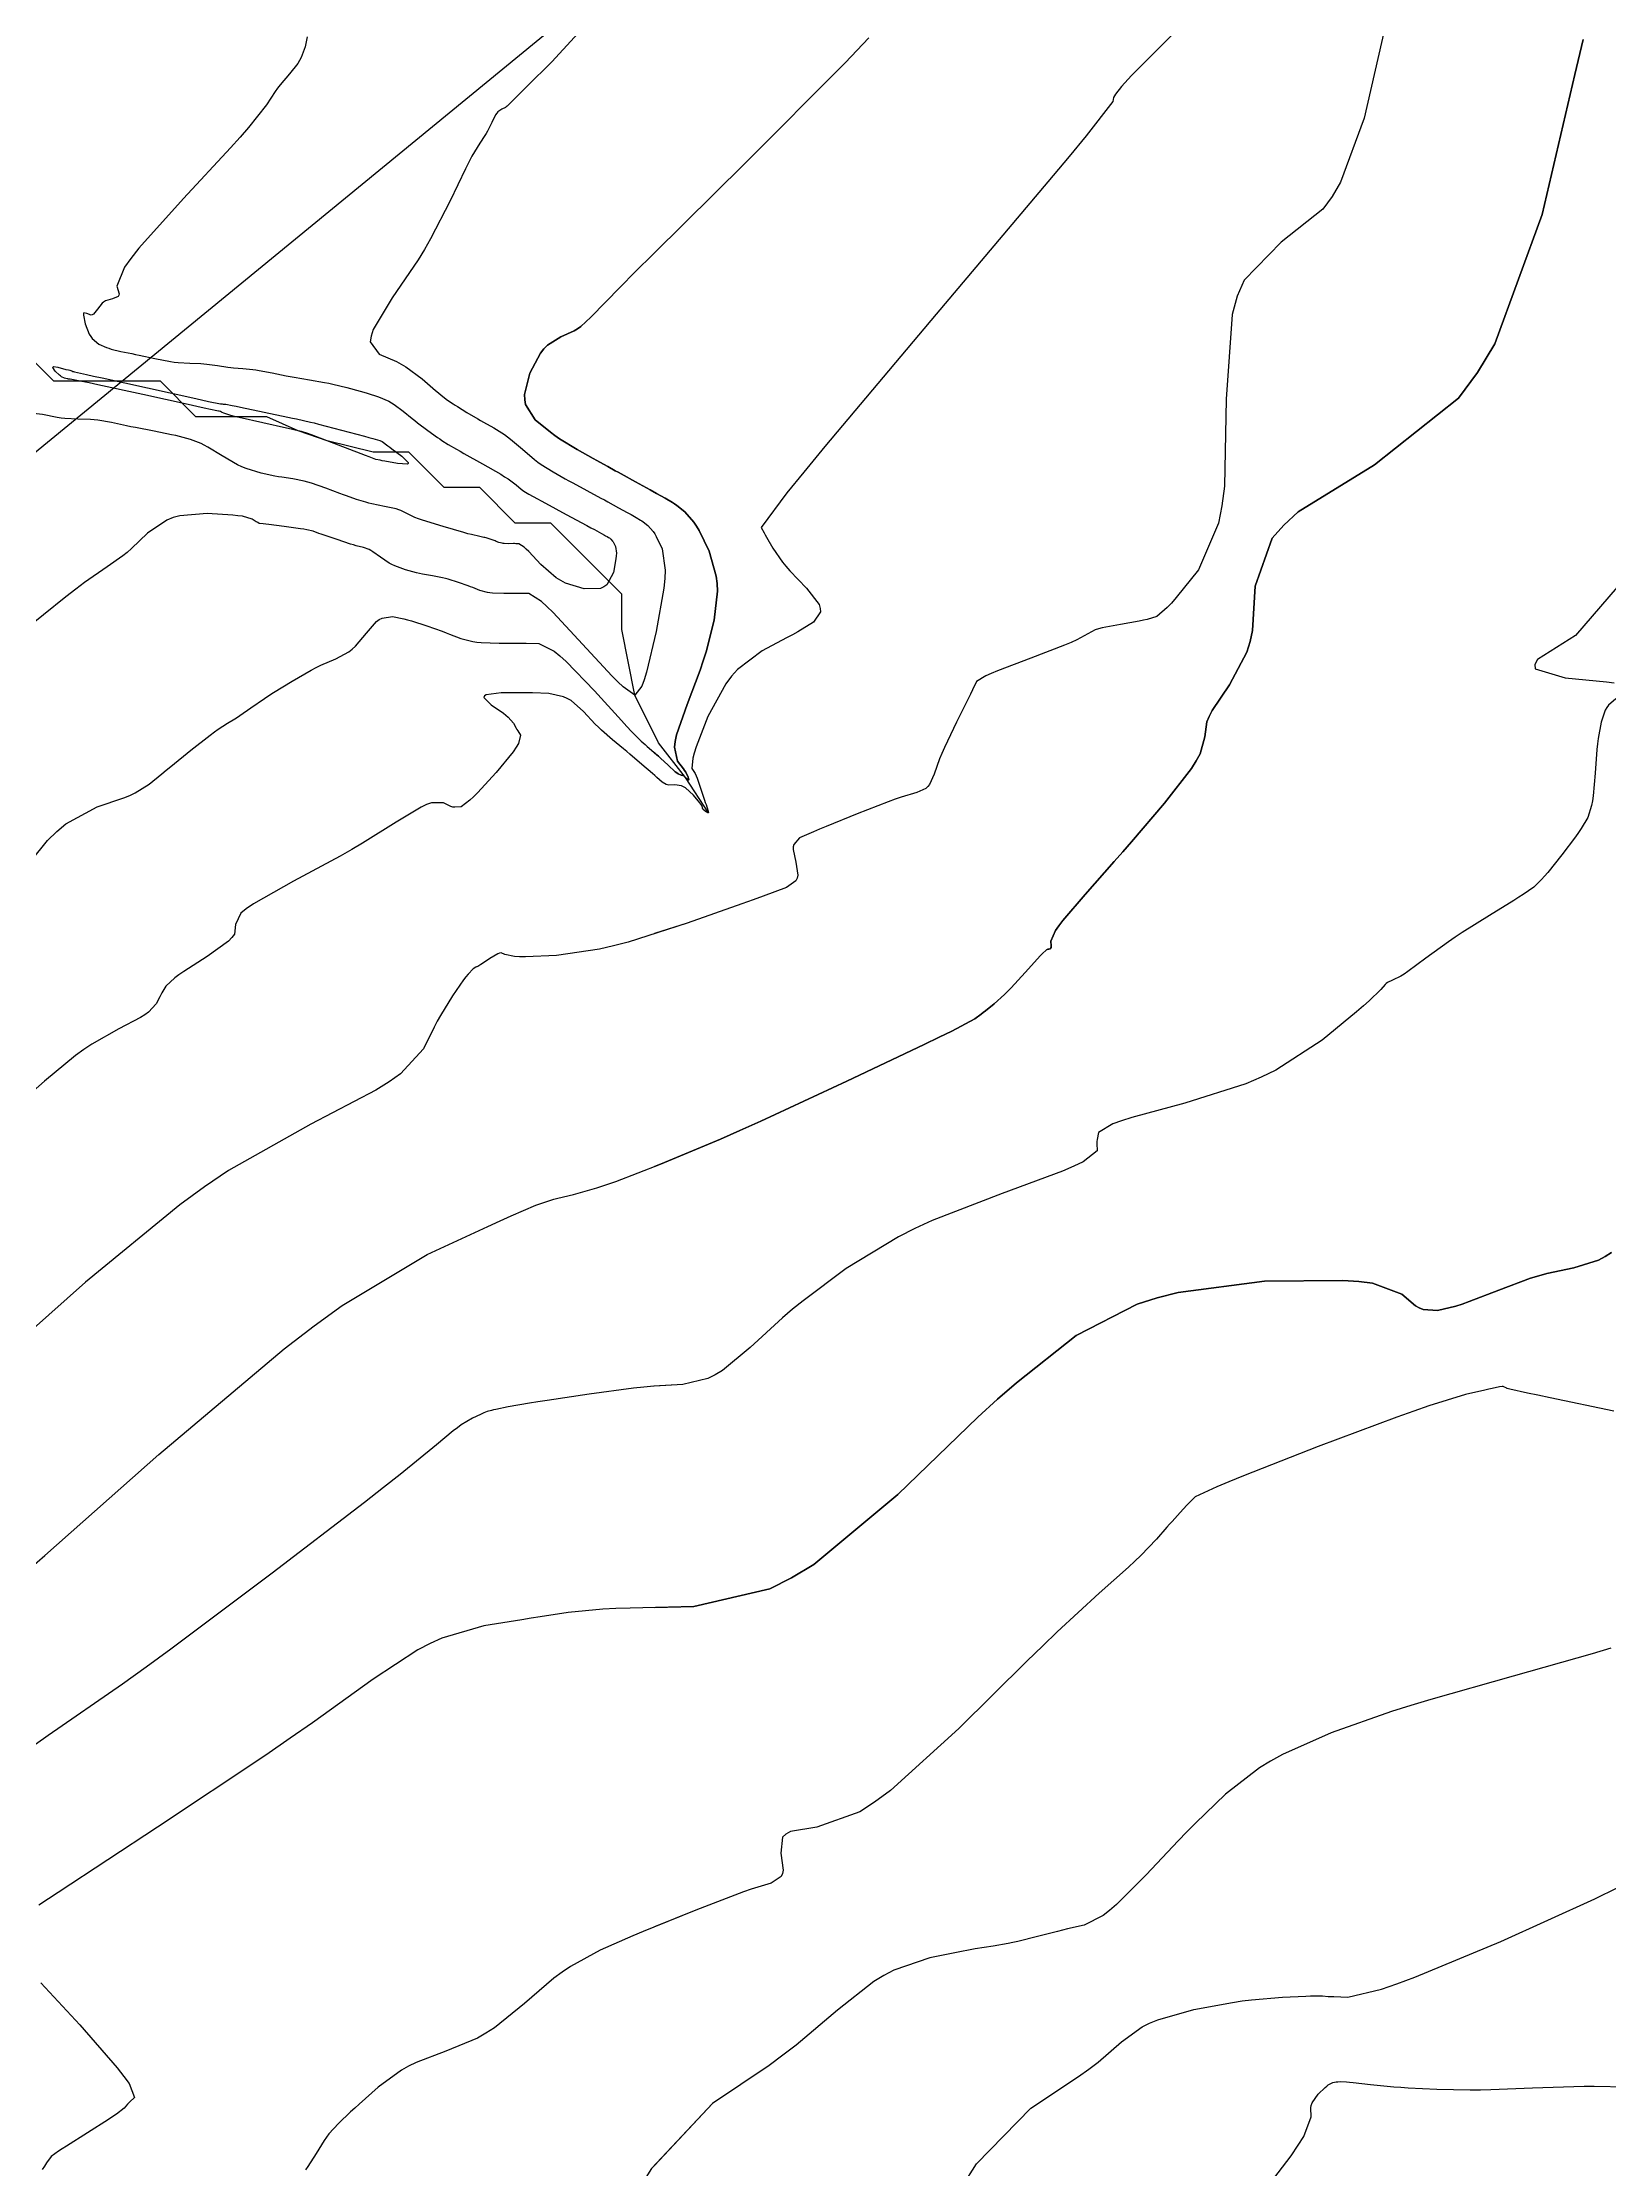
# Model space of a CAD drawing. Header units: metres. Extents: x 837475 to 838479, y 1189012 to 1191015.
# Drawn here: x 837807.7 to 837851.8, y 1190619.5 to 1190679.5 of the extents above; entities that cross this region are included whole.
import ezdxf

# ---------------------------------------------------------------- set-up
doc = ezdxf.new("R2010")
doc.units = ezdxf.units.M
doc.header["$LTSCALE"] = 0.3
for name, color, linetype in [('CORREDORVIA', 70, 'Continuous'), ('COTAS 10', 1, 'Continuous'), ('COTAS INT', 252, 'Continuous'), ('DRENAJE', 5, 'Continuous'), ('VIA2', 121, 'Continuous')]:
    doc.layers.add(name, color=color, linetype=linetype)
doc.styles.get("Standard").update_dxf_attribs({"font": 'simplex.shx'})
doc.dimstyles.get("Standard").update_dxf_attribs({"dimtxt": 0.18, "dimasz": 0.18, "dimexe": 0.18, "dimexo": 0.0625, "dimgap": 0.09, "dimtad": 0, "dimtih": 1, "dimtoh": 1, "dimdec": 4, "dimzin": 0, "dimdsep": 46, "dimtxsty": 'Standard', "dimcen": 0.09, "dimadec": 0, "dimazin": 0, "dimtfac": 1, "dimtdec": 4, "dimtofl": 0, "dimtmove": 0, "dimatfit": 3, "dimfxl": 1, "dimtolj": 1, "dimtzin": 0, "dimarcsym": 0})

# ---------------------------------------------------------------- blocks, each defined once
blk = doc.blocks.new('*D11')
at = {"layer": 'Defpoints', "color": 0, "transparency": 16777216}
for p in [(838417.909, 1190732.507), (837798.033, 1190660.17), (838416.861, 1190652.103)]:
    blk.add_point(p, dxfattribs=at)
at = {"layer": 'VIA2', "color": 0, "lineweight": -2, "transparency": 16777216}
for p, q in [((837798.034, 1190660.232), (837799.083, 1190740.754)), ((837799.261, 1190740.572), (838107.805, 1190736.55)), ((838417.729, 1190732.51), (838109.185, 1190736.532)), ((838416.862, 1190652.165), (838417.911, 1190732.687))]:
    blk.add_line(p, q, dxfattribs=at)
at = {"layer": 'VIA2', "color": 0, "transparency": 16777216}
for points in [[(837799.261, 1190740.602), (837799.261, 1190740.542), (837799.081, 1190740.574)], [(838417.729, 1190732.54), (838417.729, 1190732.48), (838417.909, 1190732.507)]]:
    blk.add_solid(points, dxfattribs=at)
at = {"layer": 'VIA2', "color": 0, "transparency": 16777216, "insert": (838108.495, 1190736.541), "char_height": 0.18, "attachment_point": 5}
blk.add_mtext('\\A1;618.8807', dxfattribs=at)

msp = doc.modelspace()

# ---------------------------------------------------------------- linework, layer by layer
at = {"layer": 'CORREDORVIA'}
msp.add_lwpolyline([(837910.67578, 1191000.96488), (838157.033, 1190996.193), (838237.174, 1190821.339), (838237.001, 1190602.875), (838240.0305, 1190437.1985), (838223.5365, 1190366.2715), (838212.196, 1190288.9195), (838227.642, 1189916.876), (838080.482, 1189451.8445), (837860.4834, 1189307.12351), (837593.19071, 1189234.39948), (837744.4868, 1189686.6093), (837750.277, 1189933.973), (837710.4905, 1190057.959), (837731.595, 1190134.414), (837885.383, 1190229.429), (837983.18356, 1190344.11971), (837817.55386, 1190502.18733), (837798.03286, 1190660.16958), (837963.57418, 1190795.98182)], close=True, dxfattribs=at)
at = {"layer": 'COTAS 10'}
for points in [[(837823.312, 1190680.31), (837822.038, 1190678.925), (837821.335, 1190678.232), (837821.079, 1190677.976), (837820.855, 1190677.745), (837820.777, 1190677.672), (837820.753, 1190677.655), (837820.727, 1190677.64), (837820.625, 1190677.594), (837820.515, 1190677.514), (837820.484, 1190677.477), (837820.454, 1190677.433), (837820.344, 1190677.219), (837820.226, 1190676.973), (837820.19, 1190676.909), (837820.153, 1190676.846), (837820.007, 1190676.635), (837819.785, 1190676.264), (837819.7, 1190676.101), (837819.605, 1190675.912), (837819.175, 1190675.009), (837818.622, 1190673.937), (837818.449, 1190673.64), (837818.267, 1190673.344), (837817.537, 1190672.274), (837817.003, 1190671.381), (837816.944, 1190671.196), (837816.924, 1190671.038), (837817.173, 1190670.692), (837817.662, 1190670.48), (837817.794, 1190670.407), (837817.924, 1190670.328), (837818.38, 1190669.989), (837818.761, 1190669.667), (837818.844, 1190669.597), (837818.917, 1190669.537), (837819.101, 1190669.392), (837819.257, 1190669.286), (837819.313, 1190669.25), (837819.375, 1190669.211), (837819.645, 1190669.047), (837819.948, 1190668.87), (837820.03, 1190668.822), (837820.112, 1190668.775), (837820.402, 1190668.611), (837820.7, 1190668.421), (837820.787, 1190668.358), (837820.875, 1190668.29), (837821.209, 1190668.007), (837821.551, 1190667.72), (837821.644, 1190667.649), (837821.737, 1190667.582), (837822.069, 1190667.372), (837822.415, 1190667.179), (837822.518, 1190667.122), (837822.623, 1190667.065), (837823.026, 1190666.846), (837823.419, 1190666.634), (837823.518, 1190666.58), (837823.612, 1190666.529), (837823.916, 1190666.363), (837824.159, 1190666.229), (837824.267, 1190666.17), (837824.414, 1190666.09), (837824.534, 1190666.016), (837824.569, 1190665.992), (837824.605, 1190665.967), (837824.742, 1190665.861), (837824.89, 1190665.69), (837824.934, 1190665.623), (837824.978, 1190665.548), (837825.147, 1190665.206), (837825.228, 1190664.606), (837825.217, 1190664.369), (837825.191, 1190664.1), (837824.979, 1190662.871), (837824.7, 1190661.725)], [(837824.92346, 1190665.63905), (837824.934, 1190665.623), (837824.978, 1190665.548), (837825.147, 1190665.206), (837825.228, 1190664.606), (837825.217, 1190664.369), (837825.191, 1190664.1), (837824.979, 1190662.871), (837824.7, 1190661.725), (837824.632, 1190661.509), (837824.568, 1190661.337), (837824.372, 1190661.079), (837824.043, 1190661.317), (837823.896, 1190661.457), (837823.724, 1190661.63), (837822.899, 1190662.521), (837822.069, 1190663.409), (837821.894, 1190663.579), (837821.742, 1190663.717), (837821.392, 1190663.941), (837821.164, 1190663.948), (837821.091, 1190663.949), (837821.012, 1190663.95), (837820.688, 1190663.948), (837820.369, 1190663.958), (837820.293, 1190663.966), (837820.222, 1190663.977), (837820.011, 1190664.033), (837819.812, 1190664.11), (837819.749, 1190664.133), (837819.682, 1190664.158), (837819.409, 1190664.254), (837819.117, 1190664.345), (837819.037, 1190664.366), (837818.958, 1190664.385), (837818.678, 1190664.44), (837818.393, 1190664.494), (837818.311, 1190664.512), (837818.227, 1190664.532), (837817.914, 1190664.616), (837817.61, 1190664.727), (837817.532, 1190664.764), (837817.457, 1190664.803), (837817.209, 1190664.97), (837816.995, 1190665.123), (837816.942, 1190665.155), (837816.891, 1190665.182), (837816.729, 1190665.239), (837816.527, 1190665.29), (837816.451, 1190665.313), (837816.366, 1190665.339), (837815.989, 1190665.463), (837815.621, 1190665.589), (837815.543, 1190665.616), (837815.475, 1190665.64), (837815.316, 1190665.698), (837815.135, 1190665.74), (837815.053, 1190665.754), (837814.958, 1190665.769), (837814.502, 1190665.831), (837814.062, 1190665.887), (837813.977, 1190665.898), (837813.908, 1190665.907), (837813.792, 1190665.922), (837813.755, 1190665.942), (837813.736, 1190665.954), (837813.713, 1190665.968), (837813.6, 1190666.041), (837813.322, 1190666.12), (837813.196, 1190666.138), (837813.048, 1190666.155), (837812.333, 1190666.201), (837811.556, 1190666.137), (837811.368, 1190666.084), (837811.191, 1190666.016), (837810.653, 1190665.642), (837810.198, 1190665.209), (837810.074, 1190665.104), (837809.95, 1190665.005), (837809.513, 1190664.701), (837808.878, 1190664.256), (837808.631, 1190664.067), (837808.352, 1190663.851), (837807.087, 1190662.837)], [(837852.509, 1190664.666), (837850.863, 1190662.764), (837849.796, 1190662.082), (837849.718, 1190661.942), (837849.734, 1190661.823), (837850.577, 1190661.572), (837851.738, 1190661.459), (837851.955, 1190661.428)], [(837852.509, 1190664.666), (837850.863, 1190662.764), (837849.796, 1190662.082), (837849.718, 1190661.942), (837849.734, 1190661.823), (837850.577, 1190661.572), (837851.738, 1190661.459), (837851.955, 1190661.428)], [(837852.002, 1190660.978), (837851.797, 1190660.798), (837851.749, 1190660.73), (837851.706, 1190660.655), (837851.586, 1190660.318), (837851.504, 1190659.863), (837851.485, 1190659.713), (837851.467, 1190659.552), (837851.418, 1190658.884), (837851.363, 1190658.244), (837851.342, 1190658.101), (837851.318, 1190657.972), (837851.211, 1190657.631), (837851.023, 1190657.321), (837850.949, 1190657.212), (837850.865, 1190657.093), (837850.479, 1190656.581), (837850.084, 1190656.09), (837849.994, 1190655.984), (837849.913, 1190655.892), (837849.689, 1190655.671), (837849.396, 1190655.467), (837849.27, 1190655.386), (837849.126, 1190655.295), (837848.444, 1190654.875), (837847.678, 1190654.392), (837847.481, 1190654.261), (837847.29, 1190654.131), (837846.655, 1190653.671), (837846.148, 1190653.299), (837846.039, 1190653.225), (837845.944, 1190653.164), (837845.711, 1190653.049), (837845.572, 1190652.989), (837845.536, 1190652.962), (837845.501, 1190652.932), (837845.381, 1190652.789), (837845.059, 1190652.468), (837844.896, 1190652.325), (837844.701, 1190652.159), (837843.732, 1190651.366), (837842.422, 1190650.518), (837842.013, 1190650.317), (837841.584, 1190650.131), (837839.866, 1190649.584), (837838.367, 1190649.184), (837838.077, 1190649.091), (837837.839, 1190649.005), (837837.431, 1190648.76), (837837.391, 1190648.563), (837837.385, 1190648.507), (837837.383, 1190648.451), (837837.394, 1190648.245), (837837, 1190647.934), (837836.742, 1190647.812), (837836.42, 1190647.674), (837834.716, 1190647.047), (837832.75, 1190646.279), (837832.262, 1190646.052), (837831.799, 1190645.82), (837830.329, 1190644.929), (837829.117, 1190644.023), (837828.816, 1190643.781), (837828.531, 1190643.541), (837827.626, 1190642.708), (837826.844, 1190642.055), (837826.636, 1190641.93), (837826.432, 1190641.829), (837825.725, 1190641.663), (837824.906, 1190641.616), (837824.631, 1190641.59), (837824.335, 1190641.558), (837823.091, 1190641.393), (837821.9, 1190641.215), (837821.638, 1190641.173), (837821.404, 1190641.136), (837820.802, 1190641.03), (837820.461, 1190640.96), (837820.392, 1190640.945), (837820.334, 1190640.932), (837820.213, 1190640.901), (837820.12, 1190640.86), (837820.079, 1190640.842), (837820.031, 1190640.82), (837819.802, 1190640.714), (837819.481, 1190640.521), (837819.375, 1190640.444), (837819.261, 1190640.357), (837818.787, 1190639.958), (837817.76, 1190639.122), (837817.297, 1190638.758), (837816.757, 1190638.338), (837814.163, 1190636.346), (837811.31, 1190634.208), (837810.607, 1190633.695), (837809.941, 1190633.217), (837807.85, 1190631.778), (837806.03, 1190630.487)], [(837852.002, 1190660.978), (837851.797, 1190660.798), (837851.749, 1190660.73), (837851.706, 1190660.655), (837851.586, 1190660.318), (837851.504, 1190659.863), (837851.485, 1190659.713), (837851.467, 1190659.552), (837851.418, 1190658.884), (837851.363, 1190658.244), (837851.342, 1190658.101), (837851.318, 1190657.972), (837851.211, 1190657.631), (837851.023, 1190657.321), (837850.949, 1190657.212), (837850.865, 1190657.093), (837850.479, 1190656.581), (837850.084, 1190656.09), (837849.994, 1190655.984), (837849.913, 1190655.892), (837849.689, 1190655.671), (837849.396, 1190655.467), (837849.27, 1190655.386), (837849.126, 1190655.295), (837848.444, 1190654.875), (837847.678, 1190654.392), (837847.481, 1190654.261), (837847.29, 1190654.131), (837846.655, 1190653.671), (837846.148, 1190653.299), (837846.039, 1190653.225), (837845.944, 1190653.164), (837845.711, 1190653.049), (837845.572, 1190652.989), (837845.536, 1190652.962), (837845.501, 1190652.932), (837845.381, 1190652.789), (837845.059, 1190652.468), (837844.896, 1190652.325), (837844.701, 1190652.159), (837843.732, 1190651.366), (837842.422, 1190650.518), (837842.013, 1190650.317), (837841.584, 1190650.131), (837839.866, 1190649.584), (837838.367, 1190649.184), (837838.077, 1190649.091), (837837.839, 1190649.005), (837837.431, 1190648.76), (837837.391, 1190648.563), (837837.385, 1190648.507), (837837.383, 1190648.451), (837837.394, 1190648.245), (837837, 1190647.934), (837836.742, 1190647.812), (837836.42, 1190647.674), (837834.716, 1190647.047), (837832.75, 1190646.279), (837832.262, 1190646.052), (837831.799, 1190645.82), (837830.329, 1190644.929), (837829.117, 1190644.023), (837828.816, 1190643.781), (837828.531, 1190643.541), (837827.626, 1190642.708), (837826.844, 1190642.055), (837826.636, 1190641.93), (837826.432, 1190641.829), (837825.725, 1190641.663), (837824.92346, 1190641.617)], [(837841.762, 1190618.493), (837842.856, 1190619.931), (837843.059, 1190620.228), (837843.217, 1190620.481), (837843.426, 1190621.029), (837843.408, 1190621.285), (837843.424, 1190621.354), (837843.449, 1190621.423), (837843.614, 1190621.665), (837843.814, 1190621.86), (837843.861, 1190621.899), (837843.904, 1190621.932), (837844.029, 1190621.995), (837844.123, 1190622.013), (837844.147, 1190622.016), (837844.17, 1190622.019), (837844.245, 1190622.026), (837844.417, 1190622.015), (837844.502, 1190622.007), (837844.602, 1190621.997), (837845.096, 1190621.942), (837845.745, 1190621.879), (837845.944, 1190621.864), (837846.15, 1190621.85), (837846.962, 1190621.808), (837847.902, 1190621.792), (837848.188, 1190621.794), (837848.486, 1190621.799), (837849.657, 1190621.843), (837850.82, 1190621.885), (837851.113, 1190621.89), (837851.394, 1190621.892), (837852.301, 1190621.872)], [(837841.762, 1190618.493), (837842.856, 1190619.931), (837843.059, 1190620.228), (837843.217, 1190620.481), (837843.426, 1190621.029), (837843.408, 1190621.285), (837843.424, 1190621.354), (837843.449, 1190621.423), (837843.614, 1190621.665), (837843.814, 1190621.86), (837843.861, 1190621.899), (837843.904, 1190621.932), (837844.029, 1190621.995), (837844.123, 1190622.013), (837844.147, 1190622.016), (837844.17, 1190622.019), (837844.245, 1190622.026), (837844.417, 1190622.015), (837844.502, 1190622.007), (837844.602, 1190621.997), (837845.096, 1190621.942), (837845.745, 1190621.879), (837845.944, 1190621.864), (837846.15, 1190621.85), (837846.962, 1190621.808), (837847.902, 1190621.792), (837848.188, 1190621.794), (837848.486, 1190621.799), (837849.657, 1190621.843), (837850.82, 1190621.885), (837851.113, 1190621.89), (837851.394, 1190621.892), (837852.301, 1190621.872)]]:
    msp.add_lwpolyline(points, dxfattribs=at)
at = {"layer": 'COTAS INT'}
for points in [[(837845.51, 1190679.923), (837844.911, 1190677.338), (837844.252, 1190675.535), (837844.011, 1190675.134), (837843.746, 1190674.777), (837842.578, 1190673.846), (837841.53, 1190672.771), (837841.34, 1190672.323), (837841.194, 1190671.81), (837841.028, 1190669.417), (837840.979, 1190666.965), (837840.908, 1190666.416), (837840.81, 1190665.923), (837840.247, 1190664.609), (837839.624, 1190663.831), (837839.489, 1190663.676), (837839.37, 1190663.547), (837839.075, 1190663.297), (837838.802, 1190663.214), (837838.697, 1190663.19), (837838.579, 1190663.166), (837838.049, 1190663.075), (837837.535, 1190662.978), (837837.428, 1190662.95), (837837.336, 1190662.92), (837837.133, 1190662.81), (837836.823, 1190662.636), (837836.665, 1190662.567), (837836.475, 1190662.488), (837835.526, 1190662.128), (837834.589, 1190661.77), (837834.407, 1190661.694), (837834.258, 1190661.626), (837833.997, 1190661.464), (837833.884, 1190661.228), (837833.828, 1190661.114), (837833.761, 1190660.979), (837833.431, 1190660.318), (837833.092, 1190659.608), (837833.019, 1190659.442), (837832.956, 1190659.291), (837832.804, 1190658.857), (837832.674, 1190658.567), (837832.623, 1190658.507), (837832.567, 1190658.455), (837832.313, 1190658.338), (837831.877, 1190658.209), (837831.706, 1190658.149), (837831.512, 1190658.079), (837830.631, 1190657.737), (837829.76, 1190657.383), (837829.573, 1190657.305), (837829.41, 1190657.235), (837829.015, 1190657.058), (837828.852, 1190656.879), (837828.835, 1190656.809), (837828.829, 1190656.73), (837828.909, 1190656.372), (837828.964, 1190656.009), (837828.943, 1190655.928), (837828.906, 1190655.855), (837828.642, 1190655.66), (837827.99, 1190655.421), (837827.71, 1190655.319), (837827.386, 1190655.203), (837825.852, 1190654.658), (837824.182, 1190654.127), (837823.771, 1190654.02), (837823.383, 1190653.93), (837822.169, 1190653.748), (837821.296, 1190653.711), (837821.124, 1190653.712), (837820.981, 1190653.718), (837820.716, 1190653.779), (837820.608, 1190653.818), (837820.565, 1190653.81), (837820.516, 1190653.793), (837820.293, 1190653.666), (837820.082, 1190653.521), (837820.04, 1190653.494), (837820.007, 1190653.472), (837819.949, 1190653.44), (837819.924, 1190653.432), (837819.911, 1190653.426), (837819.896, 1190653.418), (837819.821, 1190653.374), (837819.677, 1190653.223), (837819.618, 1190653.148), (837819.551, 1190653.058), (837819.242, 1190652.614), (837818.897, 1190652.056), (837818.807, 1190651.896), (837818.72, 1190651.733), (837818.426, 1190651.12), (837817.771, 1190650.411), (837817.455, 1190650.187), (837817.082, 1190649.951), (837815.249, 1190648.998), (837812.931, 1190647.688), (837812.251, 1190647.227), (837811.555, 1190646.724), (837808.904, 1190644.549), (837806.398, 1190642.318)], [(837839.565, 1190679.738), (837839.093, 1190679.273), (837838.585, 1190678.766), (837838.47, 1190678.647), (837838.366, 1190678.539), (837838.081, 1190678.227), (837837.913, 1190678.011), (837837.882, 1190677.963), (837837.859, 1190677.92), (837837.832, 1190677.809), (837837.082, 1190676.842), (837836.602, 1190676.26), (837836.004, 1190675.542), (837832.862, 1190671.814), (837829.725, 1190668.084), (837829.131, 1190667.364), (837828.656, 1190666.78), (837827.931, 1190665.801), (837828.012, 1190665.655), (837828.045, 1190665.596), (837828.083, 1190665.53), (837828.261, 1190665.222), (837828.532, 1190664.831), (837828.63, 1190664.712), (837828.737, 1190664.588), (837829.205, 1190664.1), (837829.561, 1190663.636), (837829.596, 1190663.527), (837829.605, 1190663.427), (837829.41, 1190663.136), (837828.961, 1190662.869), (837828.81, 1190662.784), (837828.647, 1190662.694), (837827.962, 1190662.329), (837827.264, 1190661.805), (837827.093, 1190661.615), (837826.933, 1190661.405), (837826.434, 1190660.484), (837826.101, 1190659.622), (837826.044, 1190659.449), (837826.003, 1190659.304), (837825.983, 1190659.02), (837826.071, 1190658.87), (837826.098, 1190658.811), (837826.126, 1190658.744), (837826.235, 1190658.437), (837826.336, 1190658.128), (837826.359, 1190658.06), (837826.38, 1190657.999), (837826.434, 1190657.842), (837826.448, 1190657.772), (837826.442, 1190657.765), (837826.433, 1190657.764), (837826.364, 1190657.807), (837826.293, 1190657.874), (837826.283, 1190657.887), (837826.275, 1190657.898), (837826.281, 1190657.92), (837826.259, 1190657.977), (837826.235, 1190658.011), (837826.203, 1190658.052), (837826.022, 1190658.264), (837825.801, 1190658.467), (837825.743, 1190658.503), (837825.687, 1190658.53), (837825.496, 1190658.555), (837825.332, 1190658.546), (837825.292, 1190658.553), (837825.255, 1190658.563), (837825.14, 1190658.632), (837824.993, 1190658.766), (837824.935, 1190658.816), (837824.869, 1190658.873), (837824.571, 1190659.129), (837824.234, 1190659.415), (837824.144, 1190659.491), (837824.055, 1190659.566), (837823.744, 1190659.823), (837823.436, 1190660.096), (837823.349, 1190660.18), (837823.26, 1190660.268), (837822.93, 1190660.619), (837822.576, 1190660.927), (837822.472, 1190660.987), (837822.364, 1190661.037), (837821.954, 1190661.13), (837821.487, 1190661.147), (837821.344, 1190661.149), (837821.195, 1190661.151), (837820.608, 1190661.149), (837820.184, 1190661.091), (837820.139, 1190661.058), (837820.124, 1190661.017), (837820.329, 1190660.808), (837820.673, 1190660.572), (837820.745, 1190660.514), (837820.808, 1190660.46), (837820.952, 1190660.293), (837821.031, 1190660.152), (837821.052, 1190660.115), (837821.074, 1190660.078), (837821.151, 1190659.951), (837821.093, 1190659.717), (837821.03, 1190659.612), (837820.946, 1190659.489), (837820.47, 1190658.904), (837819.946, 1190658.331), (837819.832, 1190658.217), (837819.731, 1190658.122), (837819.478, 1190657.94), (837819.301, 1190657.922), (837819.248, 1190657.93), (837819.194, 1190657.944), (837818.984, 1190658.044), (837818.644, 1190658.045), (837818.509, 1190657.997), (837818.355, 1190657.928), (837817.649, 1190657.505), (837816.704, 1190656.909), (837816.4, 1190656.731), (837816.077, 1190656.548), (837814.757, 1190655.842), (837813.63, 1190655.202), (837813.429, 1190655.061), (837813.276, 1190654.936), (837813.123, 1190654.616), (837813.099, 1190654.347), (837813.026, 1190654.254), (837812.926, 1190654.154), (837812.325, 1190653.723), (837811.669, 1190653.3), (837811.533, 1190653.204), (837811.418, 1190653.117), (837811.167, 1190652.879), (837811.053, 1190652.694), (837811.023, 1190652.641), (837810.994, 1190652.587), (837810.897, 1190652.384), (837810.68, 1190652.149), (837810.575, 1190652.075), (837810.452, 1190651.997), (837809.845, 1190651.682), (837809.077, 1190651.248), (837808.852, 1190651.095), (837808.622, 1190650.929), (837807.744, 1190650.209), (837806.779, 1190649.349)], [(837815.146, 1190679.626), (837815.092, 1190679.349), (837814.977, 1190679.045), (837814.931, 1190678.962), (837814.88, 1190678.879), (837814.646, 1190678.584), (837814.381, 1190678.272), (837814.31, 1190678.179), (837814.24, 1190678.083), (837813.998, 1190677.712), (837813.496, 1190677.071), (837813.263, 1190676.804), (837812.989, 1190676.498), (837811.661, 1190675.072), (837810.403, 1190673.672), (837810.175, 1190673.383), (837809.997, 1190673.137), (837809.789, 1190672.603), (837809.848, 1190672.392), (837809.84, 1190672.35), (837809.821, 1190672.315), (837809.665, 1190672.245), (837809.462, 1190672.186), (837809.414, 1190672.157), (837809.37, 1190672.123), (837809.239, 1190671.956), (837809.127, 1190671.814), (837809.095, 1190671.796), (837809.062, 1190671.787), (837808.939, 1190671.832), (837808.855, 1190671.852), (837808.847, 1190671.827), (837808.846, 1190671.788), (837808.896, 1190671.54), (837809.01, 1190671.249), (837809.05, 1190671.184), (837809.093, 1190671.126), (837809.276, 1190670.973), (837809.496, 1190670.876), (837809.562, 1190670.853), (837809.629, 1190670.831), (837809.893, 1190670.767), (837810.208, 1190670.703), (837810.309, 1190670.682), (837810.416, 1190670.659), (837810.852, 1190670.564), (837811.293, 1190670.48), (837811.403, 1190670.464), (837811.508, 1190670.451), (837811.845, 1190670.431), (837812.148, 1190670.421), (837812.232, 1190670.415), (837812.316, 1190670.407), (837812.619, 1190670.367), (837812.913, 1190670.324), (837812.991, 1190670.314), (837813.068, 1190670.306), (837813.333, 1190670.285), (837813.615, 1190670.257), (837813.702, 1190670.245), (837813.793, 1190670.231), (837814.157, 1190670.162), (837814.556, 1190670.082), (837814.784, 1190670.04), (837815.211, 1190669.968), (837815.638, 1190669.892), (837815.753, 1190669.869), (837815.867, 1190669.844), (837816.267, 1190669.747), (837816.641, 1190669.644), (837816.739, 1190669.615), (837816.833, 1190669.587), (837817.152, 1190669.484), (837817.442, 1190669.361), (837817.519, 1190669.319), (837817.594, 1190669.274), (837817.85, 1190669.086), (837818.105, 1190668.875), (837818.18, 1190668.816), (837818.256, 1190668.756), (837818.545, 1190668.538), (837818.815, 1190668.343), (837818.879, 1190668.299), (837818.938, 1190668.258), (837819.115, 1190668.145), (837819.352, 1190668.009), (837819.45, 1190667.954), (837819.561, 1190667.891), (837820.079, 1190667.601), (837820.596, 1190667.303), (837820.707, 1190667.235), (837820.804, 1190667.174), (837821.036, 1190667.004), (837821.175, 1190666.887), (837821.214, 1190666.858), (837821.251, 1190666.831), (837821.387, 1190666.745), (837821.63, 1190666.612), (837821.736, 1190666.554), (837821.859, 1190666.487), (837822.443, 1190666.172), (837823.018, 1190665.863), (837823.135, 1190665.8), (837823.234, 1190665.746), (837823.439, 1190665.635), (837823.516, 1190665.593), (837823.55, 1190665.574), (837823.596, 1190665.549), (837823.634, 1190665.526), (837823.656, 1190665.51), (837823.699, 1190665.477), (837823.746, 1190665.423), (837823.76, 1190665.402), (837823.774, 1190665.378), (837823.827, 1190665.27), (837823.853, 1190665.081), (837823.849, 1190665.007), (837823.841, 1190664.922), (837823.774, 1190664.535), (837823.588, 1190664.19), (837823.505, 1190664.132), (837823.408, 1190664.091), (837822.944, 1190664.076), (837822.421, 1190664.238), (837822.286, 1190664.308), (837822.156, 1190664.388), (837821.725, 1190664.767), (837821.387, 1190665.129), (837821.315, 1190665.199), (837821.253, 1190665.255), (837821.111, 1190665.346), (837821.018, 1190665.349), (837820.988, 1190665.35), (837820.956, 1190665.35), (837820.824, 1190665.349), (837820.693, 1190665.353), (837820.662, 1190665.357), (837820.634, 1190665.361), (837820.548, 1190665.384), (837820.467, 1190665.415), (837820.441, 1190665.425), (837820.413, 1190665.435), (837820.302, 1190665.474), (837820.183, 1190665.511), (837820.151, 1190665.52), (837820.118, 1190665.527), (837820.004, 1190665.55), (837819.778, 1190665.604), (837819.675, 1190665.631), (837819.555, 1190665.664), (837818.976, 1190665.829), (837818.397, 1190666.007), (837818.277, 1190666.049), (837818.175, 1190666.087), (837817.951, 1190666.197), (837817.788, 1190666.282), (837817.724, 1190666.304), (837817.652, 1190666.326), (837817.324, 1190666.4), (837816.971, 1190666.473), (837816.884, 1190666.494), (837816.8, 1190666.515), (837816.533, 1190666.594), (837816.255, 1190666.693), (837816.165, 1190666.726), (837816.068, 1190666.762), (837815.671, 1190666.912), (837815.264, 1190667.053), (837815.161, 1190667.084), (837815.063, 1190667.11), (837814.746, 1190667.172), (837814.433, 1190667.219), (837814.337, 1190667.236), (837814.238, 1190667.255), (837813.846, 1190667.337), (837813.425, 1190667.467), (837813.307, 1190667.517), (837813.188, 1190667.573), (837812.752, 1190667.822), (837812.348, 1190668.068), (837812.249, 1190668.122), (837812.156, 1190668.169), (837811.864, 1190668.286), (837811.55, 1190668.368), (837811.443, 1190668.393), (837811.327, 1190668.418), (837810.834, 1190668.517), (837810.314, 1190668.618), (837810.182, 1190668.645), (837810.054, 1190668.671), (837809.633, 1190668.76), (837809.251, 1190668.827), (837809.148, 1190668.839), (837809.046, 1190668.849), (837808.689, 1190668.861), (837808.325, 1190668.876), (837808.218, 1190668.889), (837808.109, 1190668.904), (837807.695, 1190668.988), (837807.277, 1190669.033)], [(837839.565, 1190679.738), (837839.093, 1190679.273), (837838.585, 1190678.766), (837838.47, 1190678.647), (837838.366, 1190678.539), (837838.081, 1190678.227), (837837.913, 1190678.011), (837837.882, 1190677.963), (837837.859, 1190677.92), (837837.832, 1190677.809), (837837.082, 1190676.842), (837836.602, 1190676.26), (837836.004, 1190675.542), (837832.862, 1190671.814), (837829.725, 1190668.084), (837829.131, 1190667.364), (837828.656, 1190666.78), (837827.931, 1190665.801), (837828.012, 1190665.655), (837828.045, 1190665.596), (837828.083, 1190665.53), (837828.261, 1190665.222), (837828.532, 1190664.831), (837828.63, 1190664.712), (837828.737, 1190664.588), (837829.205, 1190664.1), (837829.561, 1190663.636), (837829.596, 1190663.527), (837829.605, 1190663.427), (837829.41, 1190663.136), (837828.961, 1190662.869), (837828.81, 1190662.784), (837828.647, 1190662.694), (837827.962, 1190662.329), (837827.264, 1190661.805), (837827.093, 1190661.615), (837826.933, 1190661.405), (837826.434, 1190660.484), (837826.101, 1190659.622), (837826.044, 1190659.449), (837826.003, 1190659.304), (837825.983, 1190659.02), (837826.071, 1190658.87), (837826.098, 1190658.811), (837826.126, 1190658.744), (837826.235, 1190658.437), (837826.336, 1190658.128), (837826.359, 1190658.06), (837826.38, 1190657.999), (837826.434, 1190657.842), (837826.448, 1190657.772), (837826.442, 1190657.765), (837826.433, 1190657.764), (837826.364, 1190657.807), (837826.293, 1190657.874), (837826.283, 1190657.887), (837826.275, 1190657.898), (837826.281, 1190657.92), (837826.259, 1190657.977), (837826.235, 1190658.011), (837826.203, 1190658.052), (837826.022, 1190658.264), (837825.801, 1190658.467), (837825.743, 1190658.503), (837825.687, 1190658.53), (837825.496, 1190658.555), (837825.332, 1190658.546), (837825.292, 1190658.553), (837825.255, 1190658.563), (837825.14, 1190658.632), (837824.993, 1190658.766), (837824.935, 1190658.816), (837824.869, 1190658.873), (837824.571, 1190659.129), (837824.234, 1190659.415), (837824.144, 1190659.491), (837824.055, 1190659.566), (837823.744, 1190659.823), (837823.436, 1190660.096), (837823.349, 1190660.18), (837823.26, 1190660.268), (837822.93, 1190660.619), (837822.576, 1190660.927), (837822.472, 1190660.987), (837822.364, 1190661.037), (837821.954, 1190661.13), (837821.487, 1190661.147), (837821.344, 1190661.149), (837821.195, 1190661.151), (837820.608, 1190661.149)], [(837845.51, 1190679.923), (837844.911, 1190677.338), (837844.252, 1190675.535), (837844.011, 1190675.134), (837843.746, 1190674.777), (837842.578, 1190673.846), (837841.53, 1190672.771), (837841.34, 1190672.323), (837841.194, 1190671.81), (837841.028, 1190669.417), (837840.979, 1190666.965), (837840.908, 1190666.416), (837840.81, 1190665.923), (837840.247, 1190664.609), (837839.624, 1190663.831), (837839.489, 1190663.676), (837839.37, 1190663.547), (837839.075, 1190663.297), (837838.802, 1190663.214), (837838.697, 1190663.19), (837838.579, 1190663.166), (837838.049, 1190663.075), (837837.535, 1190662.978), (837837.428, 1190662.95), (837837.336, 1190662.92), (837837.133, 1190662.81), (837836.823, 1190662.636), (837836.665, 1190662.567), (837836.475, 1190662.488), (837835.526, 1190662.128), (837834.589, 1190661.77), (837834.407, 1190661.694), (837834.258, 1190661.626), (837833.997, 1190661.464), (837833.884, 1190661.228), (837833.828, 1190661.114), (837833.761, 1190660.979), (837833.431, 1190660.318), (837833.092, 1190659.608), (837833.019, 1190659.442), (837832.956, 1190659.291), (837832.804, 1190658.857), (837832.674, 1190658.567), (837832.623, 1190658.507), (837832.567, 1190658.455), (837832.313, 1190658.338), (837831.877, 1190658.209), (837831.706, 1190658.149), (837831.512, 1190658.079), (837830.631, 1190657.737), (837829.76, 1190657.383), (837829.573, 1190657.305), (837829.41, 1190657.235), (837829.015, 1190657.058), (837828.852, 1190656.879), (837828.835, 1190656.809), (837828.829, 1190656.73), (837828.909, 1190656.372), (837828.964, 1190656.009), (837828.943, 1190655.928), (837828.906, 1190655.855), (837828.642, 1190655.66), (837827.99, 1190655.421), (837827.71, 1190655.319), (837827.386, 1190655.203), (837825.852, 1190654.658), (837824.92346, 1190654.36276)], [(837806.879, 1190655.794), (837807.836, 1190656.987), (837808.093, 1190657.237), (837808.346, 1190657.452), (837809.231, 1190657.936), (837809.981, 1190658.19), (837810.149, 1190658.259), (837810.3, 1190658.328), (837810.7, 1190658.573), (837811.055, 1190658.867), (837811.177, 1190658.967), (837811.31, 1190659.075), (837811.873, 1190659.53), (837812.414, 1190659.956), (837812.533, 1190660.046), (837812.637, 1190660.123), (837812.902, 1190660.297), (837813.11, 1190660.419), (837813.179, 1190660.463), (837813.253, 1190660.511), (837813.561, 1190660.725), (837813.947, 1190660.988), (837814.07, 1190661.068), (837814.2, 1190661.152), (837814.725, 1190661.479), (837815.26, 1190661.787), (837815.396, 1190661.858), (837815.526, 1190661.923), (837815.951, 1190662.107), (837816.32, 1190662.305), (837816.415, 1190662.378), (837816.507, 1190662.46), (837816.812, 1190662.825), (837817.098, 1190663.152), (837817.177, 1190663.211), (837817.257, 1190663.255), (837817.545, 1190663.3), (837817.87, 1190663.231), (837817.972, 1190663.204), (837818.08, 1190663.174), (837818.516, 1190663.034), (837818.95, 1190662.881), (837819.057, 1190662.842), (837819.158, 1190662.804), (837819.475, 1190662.682), (837819.81, 1190662.592), (837819.923, 1190662.576), (837820.044, 1190662.563), (837820.553, 1190662.547), (837821.068, 1190662.55), (837821.193, 1190662.549), (837821.311, 1190662.547), (837821.673, 1190662.535), (837822.103, 1190662.321), (837822.264, 1190662.192), (837822.443, 1190662.032), (837823.241, 1190661.205), (837823.999, 1190660.363), (837824.153, 1190660.195), (837824.283, 1190660.055), (837824.549, 1190659.782), (837824.661, 1190659.69), (837824.725, 1190659.636), (837824.846, 1190659.534), (837824.993, 1190659.404), (837825.042, 1190659.359), (837825.094, 1190659.311), (837825.311, 1190659.106), (837825.513, 1190658.924), (837825.555, 1190658.89), (837825.592, 1190658.863), (837825.677, 1190658.825), (837825.729, 1190658.816), (837825.745, 1190658.807), (837825.762, 1190658.796), (837825.83, 1190658.731), (837825.882, 1190658.687), (837825.888, 1190658.688), (837825.892, 1190658.695), (837825.877, 1190658.769), (837825.808, 1190658.908), (837825.777, 1190658.955), (837825.742, 1190659.007), (837825.573, 1190659.226), (837825.492, 1190659.619), (837825.512, 1190659.78), (837825.551, 1190659.964), (837825.844, 1190660.816), (837826.213, 1190661.788), (837826.3, 1190662.047), (837826.379, 1190662.302), (837826.608, 1190663.19), (837826.698, 1190664.012), (837826.69, 1190664.227), (837826.668, 1190664.435), (837826.467, 1190665.142), (837826.182, 1190665.718), (837826.108, 1190665.844), (837826.035, 1190665.957), (837825.784, 1190666.245), (837825.554, 1190666.423), (837825.493, 1190666.467), (837825.434, 1190666.507), (837825.231, 1190666.631), (837824.985, 1190666.766), (837824.803, 1190666.866), (837824.392, 1190667.092), (837823.99, 1190667.312), (837823.9, 1190667.361), (837823.82, 1190667.405), (837823.609, 1190667.52), (837823.387, 1190667.642), (837823.299, 1190667.691), (837823.201, 1190667.746), (837822.751, 1190667.998), (837822.252, 1190668.307), (837822.122, 1190668.397), (837821.995, 1190668.489), (837821.568, 1190668.841), (837821.299, 1190669.266), (837821.272, 1190669.404), (837821.266, 1190669.551), (837821.414, 1190670.157), (837821.721, 1190670.718), (837821.814, 1190670.836), (837821.911, 1190670.939), (837822.291, 1190671.178), (837822.666, 1190671.345), (837822.76, 1190671.403), (837822.849, 1190671.465), (837823.135, 1190671.733), (837823.956, 1190672.578), (837824.383, 1190673.005), (837824.896, 1190673.516), (837827.472, 1190676.058), (837830.293, 1190678.898), (837830.962, 1190679.597)], [(837807.114, 1190636.281), (837807.758, 1190636.847), (837810.964, 1190639.69), (837814.495, 1190642.663), (837815.343, 1190643.312), (837816.135, 1190643.885), (837818.527, 1190645.323), (837820.229, 1190646.111), (837820.585, 1190646.273), (837820.892, 1190646.412), (837821.587, 1190646.712), (837821.976, 1190646.846), (837822.09, 1190646.879), (837822.206, 1190646.911), (837822.651, 1190647.013), (837823.308, 1190647.2), (837823.558, 1190647.286), (837823.838, 1190647.385), (837825.095, 1190647.866), (837826.783, 1190648.575), (837827.334, 1190648.818), (837827.922, 1190649.082), (837830.347, 1190650.204), (837832.518, 1190651.237), (837832.947, 1190651.444), (837833.3, 1190651.617), (837833.949, 1190651.96), (837834.129, 1190652.098), (837834.186, 1190652.142), (837834.246, 1190652.189), (837834.49, 1190652.382), (837834.786, 1190652.646), (837834.879, 1190652.738), (837834.976, 1190652.838), (837835.368, 1190653.267), (837835.717, 1190653.658), (837835.788, 1190653.734), (837835.847, 1190653.796), (837835.964, 1190653.906), (837836.007, 1190653.923), (837836.019, 1190653.927), (837836.03, 1190653.93), (837836.072, 1190653.939), (837836.1, 1190653.976), (837836.102, 1190653.997), (837836.103, 1190654.022), (837836.088, 1190654.152), (837836.219, 1190654.451), (837836.312, 1190654.583), (837836.429, 1190654.737), (837837.055, 1190655.47), (837837.875, 1190656.396), (837838.115, 1190656.67), (837838.359, 1190656.953), (837839.288, 1190658.04), (837840.048, 1190659.02), (837840.186, 1190659.235), (837840.294, 1190659.425), (837840.424, 1190659.909), (837840.487, 1190660.33), (837840.552, 1190660.481), (837840.638, 1190660.647), (837841.124, 1190661.37), (837841.613, 1190662.297), (837841.701, 1190662.59), (837841.769, 1190662.9), (837841.846, 1190664.153), (837842.327, 1190665.503), (837842.65, 1190665.873), (837843.056, 1190666.243), (837845.208, 1190667.566), (837847.568, 1190669.448), (837848.104, 1190670.17), (837848.59, 1190670.978), (837849.923, 1190674.622), (837850.851, 1190678.562), (837851.081, 1190679.557)], [(837830.962, 1190679.597), (837830.293, 1190678.898), (837827.472, 1190676.058), (837824.896, 1190673.516), (837824.383, 1190673.005), (837823.956, 1190672.578), (837823.135, 1190671.733), (837822.849, 1190671.465), (837822.76, 1190671.403), (837822.666, 1190671.345), (837822.291, 1190671.178), (837821.911, 1190670.939), (837821.814, 1190670.836), (837821.721, 1190670.718), (837821.414, 1190670.157), (837821.266, 1190669.551), (837821.272, 1190669.404), (837821.299, 1190669.266), (837821.568, 1190668.841), (837821.995, 1190668.489), (837822.122, 1190668.397), (837822.252, 1190668.307), (837822.751, 1190667.998), (837823.201, 1190667.746), (837823.299, 1190667.691), (837823.387, 1190667.642), (837823.609, 1190667.52), (837823.82, 1190667.405), (837823.9, 1190667.361), (837823.99, 1190667.312), (837824.392, 1190667.092), (837824.803, 1190666.866), (837824.985, 1190666.766), (837825.231, 1190666.631), (837825.434, 1190666.507), (837825.493, 1190666.467), (837825.554, 1190666.423), (837825.784, 1190666.245), (837826.035, 1190665.957), (837826.108, 1190665.844), (837826.182, 1190665.718), (837826.467, 1190665.142), (837826.668, 1190664.435), (837826.69, 1190664.227), (837826.698, 1190664.012), (837826.608, 1190663.19), (837826.379, 1190662.302), (837826.3, 1190662.047), (837826.213, 1190661.788), (837825.844, 1190660.816), (837825.551, 1190659.964), (837825.512, 1190659.78), (837825.492, 1190659.619), (837825.573, 1190659.226), (837825.742, 1190659.007), (837825.777, 1190658.955), (837825.808, 1190658.908), (837825.877, 1190658.769), (837825.892, 1190658.695), (837825.888, 1190658.688), (837825.882, 1190658.687), (837825.83, 1190658.731), (837825.762, 1190658.796), (837825.745, 1190658.807), (837825.729, 1190658.816), (837825.677, 1190658.825), (837825.592, 1190658.863), (837825.555, 1190658.89), (837825.513, 1190658.924), (837825.311, 1190659.106), (837825.094, 1190659.311), (837825.042, 1190659.359), (837824.993, 1190659.404), (837824.92346, 1190659.4655)], [(837851.081, 1190679.557), (837850.851, 1190678.562), (837849.923, 1190674.622), (837848.59, 1190670.978), (837848.104, 1190670.17), (837847.568, 1190669.448), (837845.208, 1190667.566), (837843.056, 1190666.243), (837842.65, 1190665.873), (837842.327, 1190665.503), (837841.846, 1190664.153), (837841.769, 1190662.9), (837841.701, 1190662.59), (837841.613, 1190662.297), (837841.124, 1190661.37), (837840.638, 1190660.647), (837840.552, 1190660.481), (837840.487, 1190660.33), (837840.424, 1190659.909), (837840.294, 1190659.425), (837840.186, 1190659.235), (837840.048, 1190659.02), (837839.288, 1190658.04), (837838.359, 1190656.953), (837838.115, 1190656.67), (837837.875, 1190656.396), (837837.055, 1190655.47), (837836.429, 1190654.737), (837836.312, 1190654.583), (837836.219, 1190654.451), (837836.088, 1190654.152), (837836.103, 1190654.022), (837836.102, 1190653.997), (837836.1, 1190653.976), (837836.072, 1190653.939), (837836.03, 1190653.93), (837836.019, 1190653.927), (837836.007, 1190653.923), (837835.964, 1190653.906), (837835.847, 1190653.796), (837835.788, 1190653.734), (837835.717, 1190653.658), (837835.368, 1190653.267), (837834.976, 1190652.838), (837834.879, 1190652.738), (837834.786, 1190652.646), (837834.49, 1190652.382), (837834.246, 1190652.189), (837834.186, 1190652.142), (837834.129, 1190652.098), (837833.949, 1190651.96), (837833.3, 1190651.617), (837832.947, 1190651.444), (837832.518, 1190651.237), (837830.347, 1190650.204), (837827.922, 1190649.082), (837827.334, 1190648.818), (837826.783, 1190648.575), (837825.095, 1190647.866), (837824.92346, 1190647.80036)], [(837817.262, 1190668.232), (837817.421, 1190668.104), (837817.47, 1190668.067), (837817.527, 1190668.024), (837817.807, 1190667.818), (837817.994, 1190667.634), (837817.992, 1190667.606), (837817.967, 1190667.588), (837817.686, 1190667.604), (837817.329, 1190667.671), (837817.258, 1190667.685), (837817.197, 1190667.698), (837817.078, 1190667.725), (837816.89, 1190667.796), (837816.787, 1190667.835), (837816.662, 1190667.883), (837816.026, 1190668.126), (837815.393, 1190668.367), (837815.269, 1190668.413), (837815.168, 1190668.451), (837814.99, 1190668.512), (837814.803, 1190668.551), (837814.697, 1190668.575), (837814.567, 1190668.603), (837813.901, 1190668.751), (837813.232, 1190668.904), (837813.101, 1190668.935), (837812.992, 1190668.962), (837812.795, 1190669.022), (837812.753, 1190669.047), (837812.743, 1190669.053), (837812.734, 1190669.058), (837812.703, 1190669.07), (837812.671, 1190669.078), (837812.66, 1190669.081), (837812.648, 1190669.083), (837812.597, 1190669.094), (837812.244, 1190669.17), (837812.042, 1190669.214), (837811.794, 1190669.268), (837810.52, 1190669.547), (837809.249, 1190669.823), (837809.004, 1190669.876), (837808.804, 1190669.918), (837808.467, 1190669.985), (837808.421, 1190669.988), (837808.405, 1190669.991), (837808.388, 1190669.994), (837808.315, 1190670.01), (837808.225, 1190670.053), (837808.197, 1190670.073), (837808.168, 1190670.097), (837808.051, 1190670.213), (837807.985, 1190670.314), (837807.989, 1190670.328), (837808.001, 1190670.337), (837808.125, 1190670.32), (837808.282, 1190670.274), (837808.316, 1190670.265), (837808.346, 1190670.258), (837808.421, 1190670.242), (837808.466, 1190670.235), (837808.488, 1190670.229), (837808.521, 1190670.216), (837808.55, 1190670.203), (837808.566, 1190670.197), (837808.596, 1190670.189), (837808.928, 1190670.116), (837809.128, 1190670.072), (837809.373, 1190670.018), (837810.648, 1190669.736), (837811.922, 1190669.456), (837812.168, 1190669.402), (837812.368, 1190669.359), (837812.701, 1190669.291), (837812.733, 1190669.29), (837812.741, 1190669.289), (837812.75, 1190669.289), (837812.781, 1190669.284), (837812.812, 1190669.28), (837812.828, 1190669.278), (837812.855, 1190669.276), (837813.036, 1190669.241), (837813.142, 1190669.219), (837813.27, 1190669.193), (837813.934, 1190669.054), (837814.602, 1190668.913), (837814.734, 1190668.886), (837814.842, 1190668.863), (837815.041, 1190668.823), (837815.235, 1190668.776), (837815.34, 1190668.749), (837815.467, 1190668.716), (837816.112, 1190668.547), (837816.758, 1190668.375), (837816.886, 1190668.341), (837816.992, 1190668.312), (837817.191, 1190668.256), (837817.262, 1190668.232)], [(837851.88, 1190645.383), (837851.699, 1190645.267), (837851.514, 1190645.169), (837850.818, 1190644.952), (837850.056, 1190644.79), (837849.83, 1190644.726), (837849.598, 1190644.653), (837848.705, 1190644.32), (837847.872, 1190643.996), (837847.677, 1190643.929), (837847.498, 1190643.871), (837846.983, 1190643.745), (837846.577, 1190643.778), (837846.467, 1190643.82), (837846.358, 1190643.877), (837845.975, 1190644.204), (837845.153, 1190644.516), (837844.767, 1190644.564), (837844.313, 1190644.595), (837842.104, 1190644.57), (837839.675, 1190644.255), (837839.083, 1190644.103), (837838.525, 1190643.923), (837836.801, 1190643.043), (837835.12, 1190641.709), (837834.589, 1190641.244), (837834.031, 1190640.738), (837831.779, 1190638.563), (837829.417, 1190636.591), (837828.789, 1190636.212), (837828.172, 1190635.906), (837826.039, 1190635.406), (837824.243, 1190635.364), (837823.839, 1190635.348), (837823.475, 1190635.328), (837822.5, 1190635.239), (837821.703, 1190635.118), (837821.451, 1190635.078), (837821.187, 1190635.035), (837820.12, 1190634.859), (837818.941, 1190634.512), (837818.605, 1190634.361), (837818.266, 1190634.187), (837817.007, 1190633.361), (837815.294, 1190632.127), (837814.669, 1190631.694), (837813.977, 1190631.223), (837810.934, 1190629.195), (837808.129, 1190627.347), (837807.589, 1190626.99)], [(837824.92346, 1190635.37991), (837826.039, 1190635.406), (837828.172, 1190635.906), (837828.789, 1190636.212), (837829.417, 1190636.591), (837831.779, 1190638.563), (837834.031, 1190640.738), (837834.589, 1190641.244), (837835.12, 1190641.709), (837836.801, 1190643.043), (837838.525, 1190643.923), (837839.083, 1190644.103), (837839.675, 1190644.255), (837842.104, 1190644.57), (837844.313, 1190644.595), (837844.767, 1190644.564), (837845.153, 1190644.516), (837845.975, 1190644.204), (837846.358, 1190643.877), (837846.467, 1190643.82), (837846.577, 1190643.778), (837846.983, 1190643.745), (837847.498, 1190643.871), (837847.677, 1190643.929), (837847.872, 1190643.996), (837848.705, 1190644.32), (837849.598, 1190644.653), (837849.83, 1190644.726), (837850.056, 1190644.79), (837850.818, 1190644.952), (837851.514, 1190645.169), (837851.699, 1190645.267), (837851.88, 1190645.383)], [(837851.944, 1190640.906), (837850.153, 1190641.285), (837849.803, 1190641.36), (837849.518, 1190641.421), (837849.016, 1190641.53), (837848.941, 1190641.553), (837848.924, 1190641.56), (837848.909, 1190641.566), (837848.868, 1190641.589), (837848.828, 1190641.603), (837848.813, 1190641.605), (837848.796, 1190641.605), (837848.721, 1190641.596), (837848.523, 1190641.552), (837848.429, 1190641.531), (837848.317, 1190641.505), (837847.77, 1190641.379), (837846.733, 1190641.061), (837846.312, 1190640.915), (837845.833, 1190640.744), (837843.621, 1190639.914), (837841.514, 1190639.091), (837841.101, 1190638.924), (837840.762, 1190638.783), (837840.154, 1190638.494), (837840.012, 1190638.355), (837839.968, 1190638.309), (837839.921, 1190638.261), (837839.732, 1190638.058), (837839.506, 1190637.806), (837839.435, 1190637.726), (837839.361, 1190637.641), (837839.066, 1190637.3), (837838.625, 1190636.842), (837838.459, 1190636.683), (837838.275, 1190636.512), (837837.453, 1190635.78), (837836.271, 1190634.697), (837835.86, 1190634.304), (837835.412, 1190633.87), (837833.494, 1190631.97), (837831.571, 1190630.227), (837831.12, 1190629.893), (837830.706, 1190629.624), (837829.503, 1190629.19), (837828.756, 1190629.07), (837828.629, 1190628.998), (837828.536, 1190628.91), (837828.486, 1190628.454), (837828.55, 1190627.982), (837828.529, 1190627.884), (837828.491, 1190627.8), (837828.213, 1190627.615), (837827.652, 1190627.442), (837827.436, 1190627.366), (837827.193, 1190627.278), (837826.094, 1190626.856), (837824.907, 1190626.377), (837824.608, 1190626.253), (837824.322, 1190626.132), (837823.397, 1190625.725), (837822.558, 1190625.262), (837822.327, 1190625.105), (837822.096, 1190624.937), (837821.263, 1190624.228), (837820.419, 1190623.542), (837820.18, 1190623.388), (837819.94, 1190623.25), (837819.054, 1190622.881), (837818.215, 1190622.563), (837818.004, 1190622.457), (837817.801, 1190622.343), (837817.146, 1190621.867), (837816.612, 1190621.39), (837816.486, 1190621.275), (837816.369, 1190621.168), (837816.025, 1190620.846), (837815.756, 1190620.551), (837815.687, 1190620.461), (837815.62, 1190620.367), (837815.396, 1190620), (837815.168, 1190619.63), (837815.097, 1190619.535)], [(837851.944, 1190640.906), (837850.153, 1190641.285), (837849.803, 1190641.36), (837849.518, 1190641.421), (837849.016, 1190641.53), (837848.941, 1190641.553), (837848.924, 1190641.56), (837848.909, 1190641.566), (837848.868, 1190641.589), (837848.828, 1190641.603), (837848.813, 1190641.605), (837848.796, 1190641.605), (837848.721, 1190641.596), (837848.523, 1190641.552), (837848.429, 1190641.531), (837848.317, 1190641.505), (837847.77, 1190641.379), (837846.733, 1190641.061), (837846.312, 1190640.915), (837845.833, 1190640.744), (837843.621, 1190639.914), (837841.514, 1190639.091), (837841.101, 1190638.924), (837840.762, 1190638.783), (837840.154, 1190638.494), (837840.012, 1190638.355), (837839.968, 1190638.309), (837839.921, 1190638.261), (837839.732, 1190638.058), (837839.506, 1190637.806), (837839.435, 1190637.726), (837839.361, 1190637.641), (837839.066, 1190637.3), (837838.625, 1190636.842), (837838.459, 1190636.683), (837838.275, 1190636.512), (837837.453, 1190635.78), (837836.271, 1190634.697), (837835.86, 1190634.304), (837835.412, 1190633.87), (837833.494, 1190631.97), (837831.571, 1190630.227), (837831.12, 1190629.893), (837830.706, 1190629.624), (837829.503, 1190629.19), (837828.756, 1190629.07), (837828.629, 1190628.998), (837828.536, 1190628.91), (837828.486, 1190628.454), (837828.55, 1190627.982), (837828.529, 1190627.884), (837828.491, 1190627.8), (837828.213, 1190627.615), (837827.652, 1190627.442), (837827.436, 1190627.366), (837827.193, 1190627.278), (837826.094, 1190626.856), (837824.92346, 1190626.38364)], [(837851.859, 1190634.233), (837851.338, 1190634.072), (837849.106, 1190633.441), (837846.795, 1190632.791), (837846.224, 1190632.617), (837845.684, 1190632.446), (837843.983, 1190631.85), (837842.611, 1190631.234), (837842.278, 1190631.05), (837841.965, 1190630.86), (837841.007, 1190630.125), (837840.162, 1190629.305), (837839.922, 1190629.061), (837839.678, 1190628.81), (837838.771, 1190627.844), (837837.941, 1190627.01), (837837.744, 1190626.843), (837837.563, 1190626.704), (837837.029, 1190626.431), (837836.561, 1190626.325), (837836.421, 1190626.291), (837836.276, 1190626.255), (837835.713, 1190626.108), (837835.161, 1190625.969), (837835.022, 1190625.939), (837834.89, 1190625.912), (837834.464, 1190625.841), (837833.957, 1190625.761), (837833.773, 1190625.728), (837833.571, 1190625.69), (837832.684, 1190625.514), (837831.672, 1190625.16), (837831.39, 1190625.011), (837831.108, 1190624.839), (837830.083, 1190624.032), (837828.917, 1190623.05), (837828.546, 1190622.768), (837828.154, 1190622.481), (837826.563, 1190621.408), (837824.84, 1190619.575), (837824.364, 1190618.81)], [(837851.859, 1190634.233), (837851.338, 1190634.072), (837849.106, 1190633.441), (837846.795, 1190632.791), (837846.224, 1190632.617), (837845.684, 1190632.446), (837843.983, 1190631.85), (837842.611, 1190631.234), (837842.278, 1190631.05), (837841.965, 1190630.86), (837841.007, 1190630.125), (837840.162, 1190629.305), (837839.922, 1190629.061), (837839.678, 1190628.81), (837838.771, 1190627.844), (837837.941, 1190627.01), (837837.744, 1190626.843), (837837.563, 1190626.704), (837837.029, 1190626.431), (837836.561, 1190626.325), (837836.421, 1190626.291), (837836.276, 1190626.255), (837835.713, 1190626.108), (837835.161, 1190625.969), (837835.022, 1190625.939), (837834.89, 1190625.912), (837834.464, 1190625.841), (837833.957, 1190625.761), (837833.773, 1190625.728), (837833.571, 1190625.69), (837832.684, 1190625.514), (837831.672, 1190625.16), (837831.39, 1190625.011), (837831.108, 1190624.839), (837830.083, 1190624.032), (837828.917, 1190623.05), (837828.546, 1190622.768), (837828.154, 1190622.481), (837826.563, 1190621.408), (837824.92346, 1190619.66379)], [(837833.589, 1190619.068), (837833.999, 1190619.704), (837835.525, 1190621.272), (837836.867, 1190622.165), (837837.161, 1190622.376), (837837.421, 1190622.57), (837838.082, 1190623.142), (837838.663, 1190623.566), (837838.873, 1190623.667), (837839.105, 1190623.763), (837840.12, 1190624.05), (837841.204, 1190624.253), (837841.479, 1190624.294), (837841.744, 1190624.33), (837842.611, 1190624.405), (837843.27, 1190624.431), (837843.403, 1190624.435), (837843.515, 1190624.437), (837843.74, 1190624.436), (837843.903, 1190624.424), (837843.974, 1190624.42), (837844.058, 1190624.416), (837844.455, 1190624.398), (837845.404, 1190624.628), (837845.835, 1190624.779), (837846.339, 1190624.969), (837848.766, 1190625.973), (837851.415, 1190627.175), (837852.059, 1190627.49)], [(837833.589, 1190619.068), (837833.999, 1190619.704), (837835.525, 1190621.272), (837836.867, 1190622.165), (837837.161, 1190622.376), (837837.421, 1190622.57), (837838.082, 1190623.142), (837838.663, 1190623.566), (837838.873, 1190623.667), (837839.105, 1190623.763), (837840.12, 1190624.05), (837841.204, 1190624.253), (837841.479, 1190624.294), (837841.744, 1190624.33), (837842.611, 1190624.405), (837843.27, 1190624.431), (837843.403, 1190624.435), (837843.515, 1190624.437), (837843.74, 1190624.436), (837843.903, 1190624.424), (837843.974, 1190624.42), (837844.058, 1190624.416), (837844.455, 1190624.398), (837845.404, 1190624.628), (837845.835, 1190624.779), (837846.339, 1190624.969), (837848.766, 1190625.973), (837851.415, 1190627.175), (837852.059, 1190627.49)], [(837807.641, 1190624.806), (837808.746, 1190623.621), (837809.796, 1190622.409), (837809.984, 1190622.167), (837810.128, 1190621.966), (837810.279, 1190621.574), (837810.15, 1190621.452), (837810.117, 1190621.419), (837810.086, 1190621.387), (837809.987, 1190621.279), (837809.775, 1190621.108), (837809.673, 1190621.038), (837809.552, 1190620.957), (837808.959, 1190620.58), (837808.367, 1190620.207), (837808.246, 1190620.129), (837808.145, 1190620.062), (837807.935, 1190619.911), (837807.801, 1190619.73), (837807.747, 1190619.645), (837807.686, 1190619.544)]]:
    msp.add_lwpolyline(points, dxfattribs=at)
at = {"layer": 'DRENAJE'}
msp.add_polyline3d([(837826.445, 1190657.7685, 0), (837825.796, 1190658.7635, 0), (837825.04055, 1190659.74188, 0), (837824.372, 1190661.079, 0), (837824.00607, 1190662.92894, 0), (837824.00607, 1190663.9286, 0), (837823.00641, 1190664.92827, 0), (837822.00675, 1190665.92793, 0), (837821.00709, 1190665.92793, 0), (837820.00742, 1190666.92759, 0), (837819.00776, 1190666.92759, 0), (837818.0081, 1190667.92726, 0), (837817.00843, 1190667.92726, 0), (837815.7095, 1190668.2465, 0), (837814.8965, 1190668.5315, 0), (837814.00945, 1190668.92692, 0), (837813.00978, 1190668.92692, 0), (837812.01012, 1190668.92692, 0), (837811.01046, 1190669.92658, 0), (837810.01079, 1190669.92658, 0), (837809.01113, 1190669.92658, 0), (837808.01147, 1190669.92658, 0), (837807.01181, 1190670.92624, 0)], dxfattribs=at)

# ---------------------------------------------------------------- dimensions: what is measured, and where the dimension line sits
at = {"layer": 'VIA2'}
dim = msp.add_aligned_dim(p1=(837798.03286, 1190660.16958), p2=(838416.861, 1190652.103), distance=80.41115, dimstyle='Standard', dxfattribs=at)
dim.commit()
dim.dimension.update_dxf_attribs({"geometry": '*D11', "text_midpoint": (838108.49502, 1190736.54061)})

doc.saveas('drawing.dxf')
